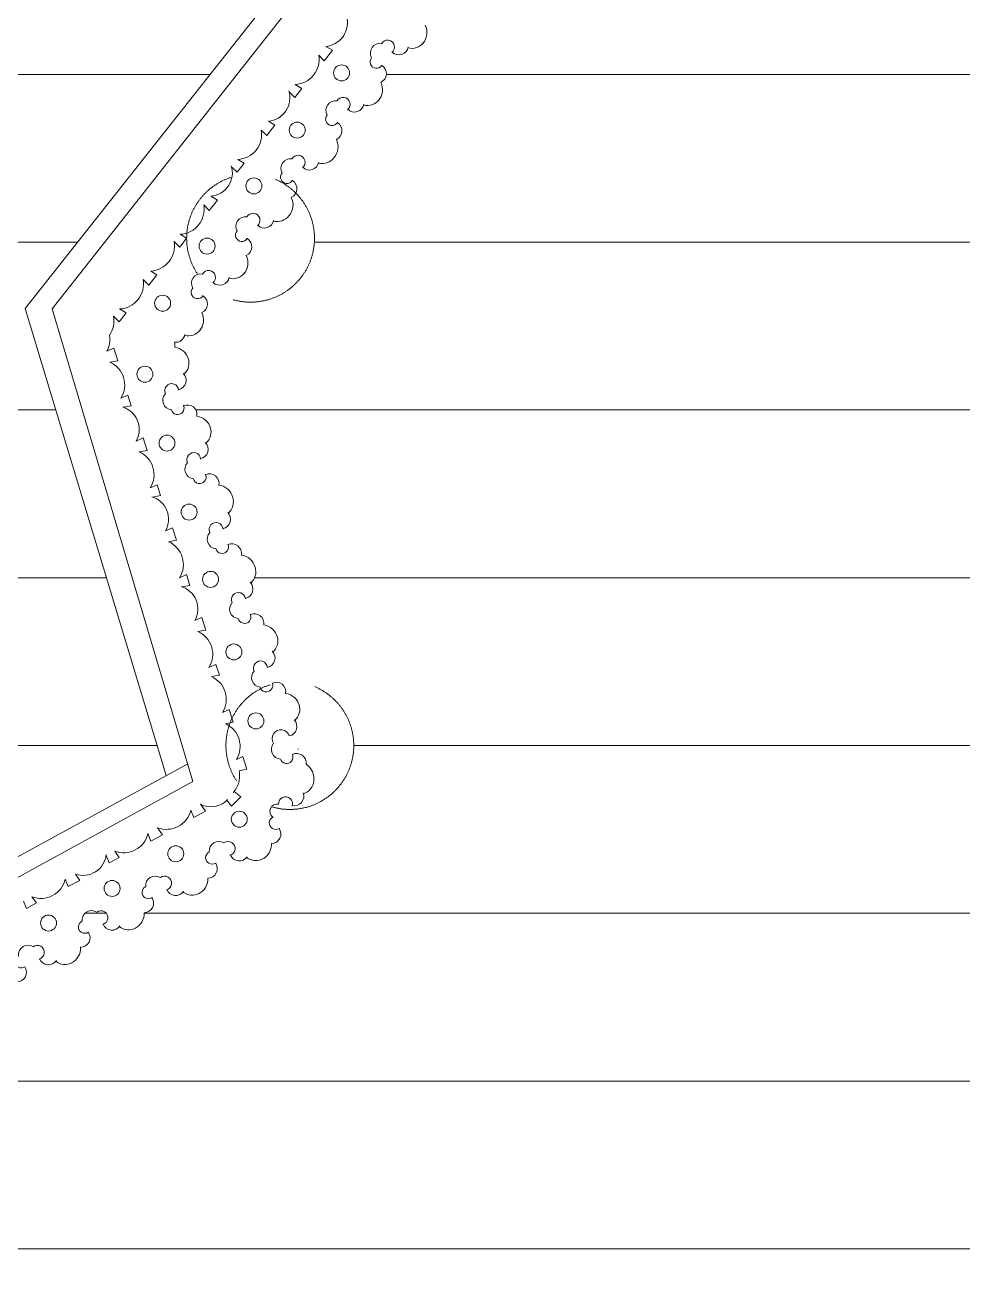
# Model space of a CAD drawing. Header units: millimetres. Extents: x 2399 to 111977, y 1313 to 59551.
# Drawn here: x 94192 to 96438, y 36690 to 39704 of the extents above; entities that cross this region are included whole.
import ezdxf

# ---------------------------------------------------------------- set-up
doc = ezdxf.new("R2010")
doc.units = ezdxf.units.MM
doc.linetypes.add('Невидимая', pattern=[391.222223, 282.222223, -109])
doc.linetypes.add('Штрихпунктирная', pattern=[670.277762, 352.777767, -176.388884, 0, -141.111112])
doc.layers.add('main line', color=7, linetype='Continuous', lineweight=13)

msp = doc.modelspace()

# ---------------------------------------------------------------- linework, layer by layer
at = {"layer": 'main line', "color": 7, "linetype": 'Continuous', "lineweight": 13}
for p, q in [((95939.9716, 41242.0814), (94192.2424, 39025.9471)), ((95939.9716, 41159.3317), (94256.5126, 39024.6926)), ((94908.5162, 39619.3797), (94928.0625, 39644.2087)), ((94928.0625, 39644.2087), (94912.5592, 39653.5896)), ((94895.1734, 39632.7945), (94908.5162, 39619.3797)), ((93664.9716, 39586.5174), (94634.3299, 39586.5174)), ((95057.2172, 39586.5174), (96822.7261, 39586.5174)), ((94837.6785, 39531.484), (94854.4147, 39553.0559)), ((94854.4147, 39553.0559), (94838.9114, 39562.4368)), ((94824.3356, 39544.8987), (94837.6785, 39531.484)), ((94770.7896, 39439.9039), (94790.3359, 39464.7328)), ((94790.3359, 39464.7328), (94774.8326, 39474.1137)), ((94757.4468, 39453.3186), (94770.7896, 39439.9039)), ((94699.9519, 39352.0081), (94716.6881, 39373.58)), ((94716.6881, 39373.58), (94701.1848, 39382.961)), ((94686.609, 39365.4228), (94699.9519, 39352.0081)), ((94633.063, 39260.428), (94652.6093, 39285.257)), ((94652.6093, 39285.257), (94637.106, 39294.6379)), ((94619.7202, 39273.8428), (94633.063, 39260.428)), ((94562.2253, 39172.5322), (94578.9615, 39194.1042)), ((94578.9615, 39194.1042), (94563.4582, 39203.4851)), ((93664.9716, 39184.6619), (94317.411, 39184.6619)), ((94548.8824, 39185.947), (94562.2253, 39172.5322)), ((94884.7614, 39184.6619), (96995.1819, 39184.6619)), ((94487.9957, 39081.6869), (94507.5419, 39106.5158)), ((94507.5419, 39106.5158), (94492.8493, 39115.5993)), ((94474.6528, 39095.1016), (94487.9957, 39081.6869)), ((94192.2424, 39025.9471), (94529.8318, 37906.9973)), ((94256.5126, 39024.6926), (94594.0583, 37892.9727)), ((94417.158, 38993.7911), (94433.8942, 39015.3631)), ((94433.8942, 39015.3631), (94418.3909, 39024.744)), ((94403.8151, 39007.2059), (94417.158, 38993.7911)), ((94404.4836, 38930.8846), (94387.984, 38923.3934)), ((94413.9256, 38900.7287), (94404.4836, 38930.8846)), ((94395.3184, 38897.2992), (94413.9256, 38900.7287)), ((94438.0802, 38818.6166), (94421.5806, 38811.1255)), ((94446.4226, 38792.6195), (94438.0802, 38818.6166)), ((93664.9716, 38782.8063), (94265.5985, 38782.8063)), ((94427.8155, 38789.19), (94446.4226, 38792.6195)), ((94601.1242, 38782.8063), (97278.8191, 38782.8063)), ((94474.7486, 38715.8427), (94458.249, 38708.3515)), ((94484.1907, 38685.6868), (94474.7486, 38715.8427)), ((94465.5835, 38682.2573), (94484.1907, 38685.6868)), ((94508.3452, 38603.5747), (94491.8456, 38596.0836)), ((94516.6877, 38577.5776), (94508.3452, 38603.5747)), ((94498.0805, 38574.1481), (94516.6877, 38577.5776)), ((94545.0137, 38500.8008), (94528.5141, 38493.3096)), ((94554.4558, 38470.6449), (94545.0137, 38500.8008)), ((94535.8486, 38467.2154), (94554.4558, 38470.6449)), ((93664.9716, 38380.9508), (94386.8391, 38380.9508)), ((94578.6103, 38388.5328), (94562.1107, 38381.0417)), ((94586.9528, 38362.5357), (94578.6103, 38388.5328)), ((94741.7263, 38380.9508), (97138.217, 38380.9508)), ((94568.3456, 38359.1062), (94586.9528, 38362.5357)), ((94615.2788, 38285.7589), (94598.7792, 38278.2677)), ((94624.7208, 38255.603), (94615.2788, 38285.7589)), ((94606.1136, 38252.1735), (94624.7208, 38255.603)), ((94648.8754, 38173.4909), (94632.3758, 38165.9998)), ((94657.2178, 38147.4938), (94648.8754, 38173.4909)), ((94638.6107, 38144.0643), (94657.2178, 38147.4938)), ((94680.79, 38065.0754), (94664.9938, 38058.0851)), ((94690.2321, 38034.9195), (94680.79, 38065.0754)), ((94671.6249, 38031.49), (94690.2321, 38034.9195)), ((93664.9716, 37979.0952), (94508.0797, 37979.0952)), ((94979.1528, 37979.0952), (96900.7904, 37979.0952)), ((92304.36, 36689.8919), (94581.4547, 37935.2297)), ((94713.8042, 37952.5011), (94698.0081, 37945.5108)), ((94723.2463, 37922.3452), (94713.8042, 37952.5011)), ((92473.7582, 36733.3854), (94594.0583, 37892.9727)), ((94704.6391, 37918.9158), (94723.2463, 37922.3452)), ((94708.6059, 37856.1543), (94692.5525, 37869.1257)), ((94623.7061, 37821.6233), (94611.9654, 37838.5977)), ((94674.5449, 37848.9554), (94686.0999, 37833.973)), ((94686.0999, 37833.973), (94708.6059, 37856.1543)), ((94588.9979, 37824.3286), (94595.8554, 37806.6945)), ((94595.8554, 37806.6945), (94623.7061, 37821.6233)), ((94521.0173, 37765.4004), (94509.2767, 37782.3747)), ((94486.3092, 37768.1057), (94493.1667, 37750.4716)), ((94493.1667, 37750.4716), (94521.0173, 37765.4004)), ((94386.2105, 37715.9146), (94393.068, 37698.2805)), ((94417.0399, 37711.3494), (94406.5879, 37726.1518)), ((94393.068, 37698.2805), (94417.0399, 37711.3494)), ((94288.2558, 37658.7665), (94295.1133, 37641.1324)), ((94295.1133, 37641.1324), (94322.964, 37656.0612)), ((94322.964, 37656.0612), (94312.512, 37670.8636)), ((94188.1571, 37606.5754), (94195.0146, 37588.9413)), ((94195.0146, 37588.9413), (94218.9865, 37602.0102)), ((94218.9865, 37602.0102), (94208.5345, 37616.8126)), ((94335.3348, 37577.2397), (94386.6948, 37577.2397)), ((94477.3977, 37577.2397), (97424.8314, 37577.2397)), ((93733.6152, 37175.3842), (98168.6138, 37175.3842)), ((93664.9716, 36773.5286), (98214.9716, 36773.5286))]:
    msp.add_line(p, q, dxfattribs=at)
at = {"layer": 'main line', "color": 7, "linetype": 'Continuous', "lineweight": 13, "flags": 128}
for points in [[(95144.5959, 39660.7464, 0.304535594), (95150.2235, 39704.405)], [(95144.5959, 39660.7464, 0.304535594), (95150.2235, 39704.405)], [(95144.5959, 39660.7464, 0.304535594), (95150.2235, 39704.405)], [(95144.5959, 39660.7464, 0.304535594), (95150.2235, 39704.405)], [(95144.5959, 39660.7464, 0.304535594), (95150.2235, 39704.405)], [(95144.5959, 39660.7464, 0.304535594), (95150.2235, 39704.405)], [(95070.4472, 39638.8394, 1.219803903), (95045.5178, 39660.0214, 0.63216014), (95021.9616, 39626.4483, 1.067465283), (95046.3349, 39607.8073, -0.60309642), (95043.8241, 39567.4711)], [(95070.4472, 39638.8394, 1.219803903), (95045.5178, 39660.0214, 0.63216014), (95021.9616, 39626.4483, 1.067465283), (95046.3349, 39607.8073, -0.60309642), (95043.8241, 39567.4711)], [(95070.4472, 39638.8394, 1.219803903), (95045.5178, 39660.0214, 0.63216014), (95021.9616, 39626.4483, 1.067465283), (95046.3349, 39607.8073, -0.60309642), (95043.8241, 39567.4711)], [(95070.4472, 39638.8394, 1.219803903), (95045.5178, 39660.0214, 0.63216014), (95021.9616, 39626.4483, 1.067465283), (95046.3349, 39607.8073, -0.60309642), (95043.8241, 39567.4711)], [(95070.4472, 39638.8394, 1.219803903), (95045.5178, 39660.0214, 0.63216014), (95021.9616, 39626.4483, 1.067465283), (95046.3349, 39607.8073, -0.60309642), (95043.8241, 39567.4711)], [(95070.4472, 39638.8394, 1.219803903), (95045.5178, 39660.0214, 0.63216014), (95021.9616, 39626.4483, 1.067465283), (95046.3349, 39607.8073, -0.60309642), (95043.8241, 39567.4711)], [(95071.1821, 39639.7852, 0.60309642), (95109.6473, 39652.1842)], [(95071.1821, 39639.7852, 0.60309642), (95109.6473, 39652.1842)], [(95071.1821, 39639.7852, 0.60309642), (95109.6473, 39652.1842)], [(95071.1821, 39639.7852, 0.60309642), (95109.6473, 39652.1842)], [(95071.1821, 39639.7852, 0.60309642), (95109.6473, 39652.1842)], [(95071.1821, 39639.7852, 0.60309642), (95109.6473, 39652.1842)], [(95109.1277, 39649.9103, 0.304535594), (95146.102, 39662.6847)], [(95109.1277, 39649.9103, 0.304535594), (95146.102, 39662.6847)], [(95109.1277, 39649.9103, 0.304535594), (95146.102, 39662.6847)], [(95109.1277, 39649.9103, 0.304535594), (95146.102, 39662.6847)], [(95109.1277, 39649.9103, 0.304535594), (95146.102, 39662.6847)], [(95109.1277, 39649.9103, 0.304535594), (95146.102, 39662.6847)], [(95047.0697, 39608.7531, -0.017938026), (95046.5436, 39607.6785)], [(95047.0697, 39608.7531, -0.017938026), (95046.5436, 39607.6785)], [(95047.0697, 39608.7531, -0.017938026), (95046.5436, 39607.6785)], [(95047.0697, 39608.7531, -0.017938026), (95046.5436, 39607.6785)], [(95047.0697, 39608.7531, -0.017938026), (95046.5436, 39607.6785)], [(95047.0697, 39608.7531, -0.017938026), (95046.5436, 39607.6785)], [(95038.1965, 39523.8125, 0.304535594), (95043.8241, 39567.4711)], [(95038.1965, 39523.8125, 0.304535594), (95043.8241, 39567.4711)], [(95038.1965, 39523.8125, 0.304535594), (95043.8241, 39567.4711)], [(95038.1965, 39523.8125, 0.304535594), (95043.8241, 39567.4711)], [(95038.1965, 39523.8125, 0.304535594), (95043.8241, 39567.4711)], [(95038.1965, 39523.8125, 0.304535594), (95043.8241, 39567.4711)], [(94964.0478, 39501.9056, 1.219803903), (94939.1184, 39523.0876, 0.63216014), (94915.5622, 39489.5145, 1.067465283), (94939.9354, 39470.8735, -0.60309642), (94937.4247, 39430.5373)], [(94964.0478, 39501.9056, 1.219803903), (94939.1184, 39523.0876, 0.63216014), (94915.5622, 39489.5145, 1.067465283), (94939.9354, 39470.8735, -0.60309642), (94937.4247, 39430.5373)], [(94964.0478, 39501.9056, 1.219803903), (94939.1184, 39523.0876, 0.63216014), (94915.5622, 39489.5145, 1.067465283), (94939.9354, 39470.8735, -0.60309642), (94937.4247, 39430.5373)], [(94964.0478, 39501.9056, 1.219803903), (94939.1184, 39523.0876, 0.63216014), (94915.5622, 39489.5145, 1.067465283), (94939.9354, 39470.8735, -0.60309642), (94937.4247, 39430.5373)], [(94964.0478, 39501.9056, 1.219803903), (94939.1184, 39523.0876, 0.63216014), (94915.5622, 39489.5145, 1.067465283), (94939.9354, 39470.8735, -0.60309642), (94937.4247, 39430.5373)], [(94964.0478, 39501.9056, 1.219803903), (94939.1184, 39523.0876, 0.63216014), (94915.5622, 39489.5145, 1.067465283), (94939.9354, 39470.8735, -0.60309642), (94937.4247, 39430.5373)], [(95002.7283, 39512.9765, 0.304535594), (95039.7026, 39525.7509)], [(95002.7283, 39512.9765, 0.304535594), (95039.7026, 39525.7509)], [(95002.7283, 39512.9765, 0.304535594), (95039.7026, 39525.7509)], [(95002.7283, 39512.9765, 0.304535594), (95039.7026, 39525.7509)], [(95002.7283, 39512.9765, 0.304535594), (95039.7026, 39525.7509)], [(95002.7283, 39512.9765, 0.304535594), (95039.7026, 39525.7509)], [(94964.7827, 39502.8514, 0.60309642), (95003.2479, 39515.2504)], [(94964.7827, 39502.8514, 0.60309642), (95003.2479, 39515.2504)], [(94964.7827, 39502.8514, 0.60309642), (95003.2479, 39515.2504)], [(94964.7827, 39502.8514, 0.60309642), (95003.2479, 39515.2504)], [(94964.7827, 39502.8514, 0.60309642), (95003.2479, 39515.2504)], [(94964.7827, 39502.8514, 0.60309642), (95003.2479, 39515.2504)], [(94940.6703, 39471.8193, -0.017938026), (94940.1442, 39470.7447)], [(94940.6703, 39471.8193, -0.017938026), (94940.1442, 39470.7447)], [(94940.6703, 39471.8193, -0.017938026), (94940.1442, 39470.7447)], [(94940.6703, 39471.8193, -0.017938026), (94940.1442, 39470.7447)], [(94940.6703, 39471.8193, -0.017938026), (94940.1442, 39470.7447)], [(94940.6703, 39471.8193, -0.017938026), (94940.1442, 39470.7447)], [(94931.7971, 39386.8787, 0.304535594), (94937.4247, 39430.5373)], [(94931.7971, 39386.8787, 0.304535594), (94937.4247, 39430.5373)], [(94931.7971, 39386.8787, 0.304535594), (94937.4247, 39430.5373)], [(94931.7971, 39386.8787, 0.304535594), (94937.4247, 39430.5373)], [(94931.7971, 39386.8787, 0.304535594), (94937.4247, 39430.5373)], [(94931.7971, 39386.8787, 0.304535594), (94937.4247, 39430.5373)], [(94856.1422, 39363.0334, 1.219803903), (94831.2128, 39384.2154, 0.63216014), (94807.6567, 39350.6423, 1.067465283), (94832.0299, 39332.0013, -0.60309642), (94829.5191, 39291.6651)], [(94856.1422, 39363.0334, 1.219803903), (94831.2128, 39384.2154, 0.63216014), (94807.6567, 39350.6423, 1.067465283), (94832.0299, 39332.0013, -0.60309642), (94829.5191, 39291.6651)], [(94856.1422, 39363.0334, 1.219803903), (94831.2128, 39384.2154, 0.63216014), (94807.6567, 39350.6423, 1.067465283), (94832.0299, 39332.0013, -0.60309642), (94829.5191, 39291.6651)], [(94856.1422, 39363.0334, 1.219803903), (94831.2128, 39384.2154, 0.63216014), (94807.6567, 39350.6423, 1.067465283), (94832.0299, 39332.0013, -0.60309642), (94829.5191, 39291.6651)], [(94856.1422, 39363.0334, 1.219803903), (94831.2128, 39384.2154, 0.63216014), (94807.6567, 39350.6423, 1.067465283), (94832.0299, 39332.0013, -0.60309642), (94829.5191, 39291.6651)], [(94856.1422, 39363.0334, 1.219803903), (94831.2128, 39384.2154, 0.63216014), (94807.6567, 39350.6423, 1.067465283), (94832.0299, 39332.0013, -0.60309642), (94829.5191, 39291.6651)], [(94856.8771, 39363.9792, 0.60309642), (94895.3424, 39376.3782)], [(94856.8771, 39363.9792, 0.60309642), (94895.3424, 39376.3782)], [(94856.8771, 39363.9792, 0.60309642), (94895.3424, 39376.3782)], [(94856.8771, 39363.9792, 0.60309642), (94895.3424, 39376.3782)], [(94856.8771, 39363.9792, 0.60309642), (94895.3424, 39376.3782)], [(94856.8771, 39363.9792, 0.60309642), (94895.3424, 39376.3782)], [(94894.8228, 39374.1043, 0.304535594), (94931.7971, 39386.8787)], [(94894.8228, 39374.1043, 0.304535594), (94931.7971, 39386.8787)], [(94894.8228, 39374.1043, 0.304535594), (94931.7971, 39386.8787)], [(94894.8228, 39374.1043, 0.304535594), (94931.7971, 39386.8787)], [(94894.8228, 39374.1043, 0.304535594), (94931.7971, 39386.8787)], [(94894.8228, 39374.1043, 0.304535594), (94931.7971, 39386.8787)], [(94832.7647, 39332.9471, -0.017938026), (94832.2386, 39331.8725)], [(94832.7647, 39332.9471, -0.017938026), (94832.2386, 39331.8725)], [(94832.7647, 39332.9471, -0.017938026), (94832.2386, 39331.8725)], [(94832.7647, 39332.9471, -0.017938026), (94832.2386, 39331.8725)], [(94832.7647, 39332.9471, -0.017938026), (94832.2386, 39331.8725)], [(94832.7647, 39332.9471, -0.017938026), (94832.2386, 39331.8725)], [(94823.8915, 39248.0065, 0.304535594), (94829.5191, 39291.6651)], [(94823.8915, 39248.0065, 0.304535594), (94829.5191, 39291.6651)], [(94823.8915, 39248.0065, 0.304535594), (94829.5191, 39291.6651)], [(94823.8915, 39248.0065, 0.304535594), (94829.5191, 39291.6651)], [(94823.8915, 39248.0065, 0.304535594), (94829.5191, 39291.6651)], [(94823.8915, 39248.0065, 0.304535594), (94829.5191, 39291.6651)], [(94748.2367, 39224.1612, 1.219803903), (94723.3073, 39245.3432, 0.63216014), (94699.7511, 39211.7701, 1.067465283), (94724.1243, 39193.1291, -0.60309642), (94721.6136, 39152.7929)], [(94748.2367, 39224.1612, 1.219803903), (94723.3073, 39245.3432, 0.63216014), (94699.7511, 39211.7701, 1.067465283), (94724.1243, 39193.1291, -0.60309642), (94721.6136, 39152.7929)], [(94748.2367, 39224.1612, 1.219803903), (94723.3073, 39245.3432, 0.63216014), (94699.7511, 39211.7701, 1.067465283), (94724.1243, 39193.1291, -0.60309642), (94721.6136, 39152.7929)], [(94748.2367, 39224.1612, 1.219803903), (94723.3073, 39245.3432, 0.63216014), (94699.7511, 39211.7701, 1.067465283), (94724.1243, 39193.1291, -0.60309642), (94721.6136, 39152.7929)], [(94748.2367, 39224.1612, 1.219803903), (94723.3073, 39245.3432, 0.63216014), (94699.7511, 39211.7701, 1.067465283), (94724.1243, 39193.1291, -0.60309642), (94721.6136, 39152.7929)], [(94748.2367, 39224.1612, 1.219803903), (94723.3073, 39245.3432, 0.63216014), (94699.7511, 39211.7701, 1.067465283), (94724.1243, 39193.1291, -0.60309642), (94721.6136, 39152.7929)], [(94748.9716, 39225.107, 0.60309642), (94787.4368, 39237.506)], [(94748.9716, 39225.107, 0.60309642), (94787.4368, 39237.506)], [(94748.9716, 39225.107, 0.60309642), (94787.4368, 39237.506)], [(94748.9716, 39225.107, 0.60309642), (94787.4368, 39237.506)], [(94748.9716, 39225.107, 0.60309642), (94787.4368, 39237.506)], [(94748.9716, 39225.107, 0.60309642), (94787.4368, 39237.506)], [(94786.9172, 39235.2321, 0.304535594), (94823.8915, 39248.0065)], [(94786.9172, 39235.2321, 0.304535594), (94823.8915, 39248.0065)], [(94786.9172, 39235.2321, 0.304535594), (94823.8915, 39248.0065)], [(94786.9172, 39235.2321, 0.304535594), (94823.8915, 39248.0065)], [(94786.9172, 39235.2321, 0.304535594), (94823.8915, 39248.0065)], [(94786.9172, 39235.2321, 0.304535594), (94823.8915, 39248.0065)], [(94724.8592, 39194.0749, -0.017938026), (94724.3331, 39193.0003)], [(94724.8592, 39194.0749, -0.017938026), (94724.3331, 39193.0003)], [(94724.8592, 39194.0749, -0.017938026), (94724.3331, 39193.0003)], [(94724.8592, 39194.0749, -0.017938026), (94724.3331, 39193.0003)], [(94724.8592, 39194.0749, -0.017938026), (94724.3331, 39193.0003)], [(94724.8592, 39194.0749, -0.017938026), (94724.3331, 39193.0003)], [(94715.9859, 39109.1343, 0.304535594), (94721.6136, 39152.7929)], [(94715.9859, 39109.1343, 0.304535594), (94721.6136, 39152.7929)], [(94715.9859, 39109.1343, 0.304535594), (94721.6136, 39152.7929)], [(94715.9859, 39109.1343, 0.304535594), (94721.6136, 39152.7929)], [(94715.9859, 39109.1343, 0.304535594), (94721.6136, 39152.7929)], [(94715.9859, 39109.1343, 0.304535594), (94721.6136, 39152.7929)], [(94641.8373, 39087.2274, 1.219803903), (94616.9078, 39108.4094, 0.63216014), (94593.3517, 39074.8363, 1.067465283), (94617.7249, 39056.1953, -0.60309642), (94615.2142, 39015.8591)], [(94641.8373, 39087.2274, 1.219803903), (94616.9078, 39108.4094, 0.63216014), (94593.3517, 39074.8363, 1.067465283), (94617.7249, 39056.1953, -0.60309642), (94615.2142, 39015.8591)], [(94641.8373, 39087.2274, 1.219803903), (94616.9078, 39108.4094, 0.63216014), (94593.3517, 39074.8363, 1.067465283), (94617.7249, 39056.1953, -0.60309642), (94615.2142, 39015.8591)], [(94641.8373, 39087.2274, 1.219803903), (94616.9078, 39108.4094, 0.63216014), (94593.3517, 39074.8363, 1.067465283), (94617.7249, 39056.1953, -0.60309642), (94615.2142, 39015.8591)], [(94641.8373, 39087.2274, 1.219803903), (94616.9078, 39108.4094, 0.63216014), (94593.3517, 39074.8363, 1.067465283), (94617.7249, 39056.1953, -0.60309642), (94615.2142, 39015.8591)], [(94641.8373, 39087.2274, 1.219803903), (94616.9078, 39108.4094, 0.63216014), (94593.3517, 39074.8363, 1.067465283), (94617.7249, 39056.1953, -0.60309642), (94615.2142, 39015.8591)], [(94642.5721, 39088.1732, 0.60309642), (94681.0374, 39100.5722)], [(94642.5721, 39088.1732, 0.60309642), (94681.0374, 39100.5722)], [(94642.5721, 39088.1732, 0.60309642), (94681.0374, 39100.5722)], [(94642.5721, 39088.1732, 0.60309642), (94681.0374, 39100.5722)], [(94642.5721, 39088.1732, 0.60309642), (94681.0374, 39100.5722)], [(94642.5721, 39088.1732, 0.60309642), (94681.0374, 39100.5722)], [(94680.5178, 39098.2983, 0.304535594), (94717.4921, 39111.0727)], [(94680.5178, 39098.2983, 0.304535594), (94717.4921, 39111.0727)], [(94680.5178, 39098.2983, 0.304535594), (94717.4921, 39111.0727)], [(94680.5178, 39098.2983, 0.304535594), (94717.4921, 39111.0727)], [(94680.5178, 39098.2983, 0.304535594), (94717.4921, 39111.0727)], [(94680.5178, 39098.2983, 0.304535594), (94717.4921, 39111.0727)], [(94618.4598, 39057.141, -0.017938026), (94617.9336, 39056.0665)], [(94618.4598, 39057.141, -0.017938026), (94617.9336, 39056.0665)], [(94618.4598, 39057.141, -0.017938026), (94617.9336, 39056.0665)], [(94618.4598, 39057.141, -0.017938026), (94617.9336, 39056.0665)], [(94618.4598, 39057.141, -0.017938026), (94617.9336, 39056.0665)], [(94618.4598, 39057.141, -0.017938026), (94617.9336, 39056.0665)], [(94609.5865, 38972.2005, 0.304535594), (94615.2142, 39015.8591)], [(94609.5865, 38972.2005, 0.304535594), (94615.2142, 39015.8591)], [(94609.5865, 38972.2005, 0.304535594), (94615.2142, 39015.8591)], [(94609.5865, 38972.2005, 0.304535594), (94615.2142, 39015.8591)], [(94609.5865, 38972.2005, 0.304535594), (94615.2142, 39015.8591)], [(94609.5865, 38972.2005, 0.304535594), (94615.2142, 39015.8591)], [(94549.6291, 38944.8758, 0.395684048), (94574.638, 38963.6384)], [(94549.6291, 38944.8758, 0.395684048), (94574.638, 38963.6384)], [(94549.6291, 38944.8758, 0.395684048), (94574.638, 38963.6384)], [(94549.6291, 38944.8758, 0.395684048), (94574.638, 38963.6384)], [(94549.6291, 38944.8758, 0.395684048), (94574.638, 38963.6384)], [(94549.6291, 38944.8758, 0.395684048), (94574.638, 38963.6384)], [(94574.1184, 38961.3645, 0.304535594), (94611.0927, 38974.1389)], [(94574.1184, 38961.3645, 0.304535594), (94611.0927, 38974.1389)], [(94574.1184, 38961.3645, 0.304535594), (94611.0927, 38974.1389)], [(94574.1184, 38961.3645, 0.304535594), (94611.0927, 38974.1389)], [(94574.1184, 38961.3645, 0.304535594), (94611.0927, 38974.1389)], [(94574.1184, 38961.3645, 0.304535594), (94611.0927, 38974.1389)], [(94549.6291, 38944.8758, -0.130901588), (94550.6056, 38933.1555)], [(94549.6291, 38944.8758, -0.130901588), (94550.6056, 38933.1555)], [(94549.6291, 38944.8758, -0.130901588), (94550.6056, 38933.1555)], [(94549.6291, 38944.8758, -0.130901588), (94550.6056, 38933.1555)], [(94549.6291, 38944.8758, -0.130901588), (94550.6056, 38933.1555)], [(94549.6291, 38944.8758, -0.130901588), (94550.6056, 38933.1555)], [(94583.4478, 38903.8446, 0.304535594), (94550.6056, 38933.1555)], [(94583.4478, 38903.8446, 0.304535594), (94550.6056, 38933.1555)], [(94583.4478, 38903.8446, 0.304535594), (94550.6056, 38933.1555)], [(94583.4478, 38903.8446, 0.304535594), (94550.6056, 38933.1555)], [(94583.4478, 38903.8446, 0.304535594), (94550.6056, 38933.1555)], [(94583.4478, 38903.8446, 0.304535594), (94550.6056, 38933.1555)], [(94572.3485, 38868.4579, 0.304535594), (94582.6995, 38906.1824)], [(94572.3485, 38868.4579, 0.304535594), (94582.6995, 38906.1824)], [(94572.3485, 38868.4579, 0.304535594), (94582.6995, 38906.1824)], [(94572.3485, 38868.4579, 0.304535594), (94582.6995, 38906.1824)], [(94572.3485, 38868.4579, 0.304535594), (94582.6995, 38906.1824)], [(94572.3485, 38868.4579, 0.304535594), (94582.6995, 38906.1824)], [(94559.2628, 38831.4288, 0.60309642), (94570.7659, 38870.1714)], [(94559.2628, 38831.4288, 0.60309642), (94570.7659, 38870.1714)], [(94559.2628, 38831.4288, 0.60309642), (94570.7659, 38870.1714)], [(94559.2628, 38831.4288, 0.60309642), (94570.7659, 38870.1714)], [(94559.2628, 38831.4288, 0.60309642), (94570.7659, 38870.1714)], [(94559.2628, 38831.4288, 0.60309642), (94570.7659, 38870.1714)], [(94559.6279, 38830.2881, 1.219803903), (94528.0656, 38821.6874, 0.63216014), (94542.4566, 38783.2824, 1.067465283), (94571.6081, 38792.8599, -0.60309642), (94603.4702, 38767.9979)], [(94559.6279, 38830.2881, 1.219803903), (94528.0656, 38821.6874, 0.63216014), (94542.4566, 38783.2824, 1.067465283), (94571.6081, 38792.8599, -0.60309642), (94603.4702, 38767.9979)], [(94559.6279, 38830.2881, 1.219803903), (94528.0656, 38821.6874, 0.63216014), (94542.4566, 38783.2824, 1.067465283), (94571.6081, 38792.8599, -0.60309642), (94603.4702, 38767.9979)], [(94559.6279, 38830.2881, 1.219803903), (94528.0656, 38821.6874, 0.63216014), (94542.4566, 38783.2824, 1.067465283), (94571.6081, 38792.8599, -0.60309642), (94603.4702, 38767.9979)], [(94559.6279, 38830.2881, 1.219803903), (94528.0656, 38821.6874, 0.63216014), (94542.4566, 38783.2824, 1.067465283), (94571.6081, 38792.8599, -0.60309642), (94603.4702, 38767.9979)], [(94559.6279, 38830.2881, 1.219803903), (94528.0656, 38821.6874, 0.63216014), (94542.4566, 38783.2824, 1.067465283), (94571.6081, 38792.8599, -0.60309642), (94603.4702, 38767.9979)], [(94571.243, 38794.0006, -0.017938026), (94571.8324, 38792.9593)], [(94571.243, 38794.0006, -0.017938026), (94571.8324, 38792.9593)], [(94571.243, 38794.0006, -0.017938026), (94571.8324, 38792.9593)], [(94571.243, 38794.0006, -0.017938026), (94571.8324, 38792.9593)], [(94571.243, 38794.0006, -0.017938026), (94571.8324, 38792.9593)], [(94571.243, 38794.0006, -0.017938026), (94571.8324, 38792.9593)], [(94636.3125, 38738.6869, 0.304535594), (94603.4702, 38767.9979)], [(94636.3125, 38738.6869, 0.304535594), (94603.4702, 38767.9979)], [(94636.3125, 38738.6869, 0.304535594), (94603.4702, 38767.9979)], [(94636.3125, 38738.6869, 0.304535594), (94603.4702, 38767.9979)], [(94636.3125, 38738.6869, 0.304535594), (94603.4702, 38767.9979)], [(94636.3125, 38738.6869, 0.304535594), (94603.4702, 38767.9979)], [(94625.2131, 38703.3003, 0.304535594), (94635.5641, 38741.0248)], [(94625.2131, 38703.3003, 0.304535594), (94635.5641, 38741.0248)], [(94625.2131, 38703.3003, 0.304535594), (94635.5641, 38741.0248)], [(94625.2131, 38703.3003, 0.304535594), (94635.5641, 38741.0248)], [(94625.2131, 38703.3003, 0.304535594), (94635.5641, 38741.0248)], [(94625.2131, 38703.3003, 0.304535594), (94635.5641, 38741.0248)], [(94612.4925, 38665.1305, 1.219803903), (94580.9302, 38656.5298, 0.63216014), (94595.3212, 38618.1248, 1.067465283), (94624.4728, 38627.7023, -0.60309642), (94656.3349, 38602.8402)], [(94612.4925, 38665.1305, 1.219803903), (94580.9302, 38656.5298, 0.63216014), (94595.3212, 38618.1248, 1.067465283), (94624.4728, 38627.7023, -0.60309642), (94656.3349, 38602.8402)], [(94612.4925, 38665.1305, 1.219803903), (94580.9302, 38656.5298, 0.63216014), (94595.3212, 38618.1248, 1.067465283), (94624.4728, 38627.7023, -0.60309642), (94656.3349, 38602.8402)], [(94612.4925, 38665.1305, 1.219803903), (94580.9302, 38656.5298, 0.63216014), (94595.3212, 38618.1248, 1.067465283), (94624.4728, 38627.7023, -0.60309642), (94656.3349, 38602.8402)], [(94612.4925, 38665.1305, 1.219803903), (94580.9302, 38656.5298, 0.63216014), (94595.3212, 38618.1248, 1.067465283), (94624.4728, 38627.7023, -0.60309642), (94656.3349, 38602.8402)], [(94612.4925, 38665.1305, 1.219803903), (94580.9302, 38656.5298, 0.63216014), (94595.3212, 38618.1248, 1.067465283), (94624.4728, 38627.7023, -0.60309642), (94656.3349, 38602.8402)], [(94612.1274, 38666.2712, 0.60309642), (94623.6305, 38705.0138)], [(94612.1274, 38666.2712, 0.60309642), (94623.6305, 38705.0138)], [(94612.1274, 38666.2712, 0.60309642), (94623.6305, 38705.0138)], [(94612.1274, 38666.2712, 0.60309642), (94623.6305, 38705.0138)], [(94612.1274, 38666.2712, 0.60309642), (94623.6305, 38705.0138)], [(94612.1274, 38666.2712, 0.60309642), (94623.6305, 38705.0138)], [(94624.1077, 38628.843, -0.017938026), (94624.697, 38627.8017)], [(94624.1077, 38628.843, -0.017938026), (94624.697, 38627.8017)], [(94624.1077, 38628.843, -0.017938026), (94624.697, 38627.8017)], [(94624.1077, 38628.843, -0.017938026), (94624.697, 38627.8017)], [(94624.1077, 38628.843, -0.017938026), (94624.697, 38627.8017)], [(94624.1077, 38628.843, -0.017938026), (94624.697, 38627.8017)], [(94689.1771, 38573.5293, 0.304535594), (94656.3349, 38602.8402)], [(94689.1771, 38573.5293, 0.304535594), (94656.3349, 38602.8402)], [(94689.1771, 38573.5293, 0.304535594), (94656.3349, 38602.8402)], [(94689.1771, 38573.5293, 0.304535594), (94656.3349, 38602.8402)], [(94689.1771, 38573.5293, 0.304535594), (94656.3349, 38602.8402)], [(94689.1771, 38573.5293, 0.304535594), (94656.3349, 38602.8402)], [(94678.8261, 38535.8048, 0.304535594), (94689.1771, 38573.5293)], [(94678.8261, 38535.8048, 0.304535594), (94689.1771, 38573.5293)], [(94678.8261, 38535.8048, 0.304535594), (94689.1771, 38573.5293)], [(94678.8261, 38535.8048, 0.304535594), (94689.1771, 38573.5293)], [(94678.8261, 38535.8048, 0.304535594), (94689.1771, 38573.5293)], [(94678.8261, 38535.8048, 0.304535594), (94689.1771, 38573.5293)], [(94665.7404, 38498.7757, 0.60309642), (94677.2435, 38537.5183)], [(94665.7404, 38498.7757, 0.60309642), (94677.2435, 38537.5183)], [(94665.7404, 38498.7757, 0.60309642), (94677.2435, 38537.5183)], [(94665.7404, 38498.7757, 0.60309642), (94677.2435, 38537.5183)], [(94665.7404, 38498.7757, 0.60309642), (94677.2435, 38537.5183)], [(94665.7404, 38498.7757, 0.60309642), (94677.2435, 38537.5183)], [(94666.1055, 38497.635, 1.219803903), (94634.5432, 38489.0343, 0.63216014), (94648.9342, 38450.6293, 1.067465283), (94678.0857, 38460.2068, -0.60309642), (94709.9478, 38435.3447)], [(94666.1055, 38497.635, 1.219803903), (94634.5432, 38489.0343, 0.63216014), (94648.9342, 38450.6293, 1.067465283), (94678.0857, 38460.2068, -0.60309642), (94709.9478, 38435.3447)], [(94666.1055, 38497.635, 1.219803903), (94634.5432, 38489.0343, 0.63216014), (94648.9342, 38450.6293, 1.067465283), (94678.0857, 38460.2068, -0.60309642), (94709.9478, 38435.3447)], [(94666.1055, 38497.635, 1.219803903), (94634.5432, 38489.0343, 0.63216014), (94648.9342, 38450.6293, 1.067465283), (94678.0857, 38460.2068, -0.60309642), (94709.9478, 38435.3447)], [(94666.1055, 38497.635, 1.219803903), (94634.5432, 38489.0343, 0.63216014), (94648.9342, 38450.6293, 1.067465283), (94678.0857, 38460.2068, -0.60309642), (94709.9478, 38435.3447)], [(94666.1055, 38497.635, 1.219803903), (94634.5432, 38489.0343, 0.63216014), (94648.9342, 38450.6293, 1.067465283), (94678.0857, 38460.2068, -0.60309642), (94709.9478, 38435.3447)], [(94677.7206, 38461.3475, -0.017938026), (94678.31, 38460.3062)], [(94677.7206, 38461.3475, -0.017938026), (94678.31, 38460.3062)], [(94677.7206, 38461.3475, -0.017938026), (94678.31, 38460.3062)], [(94677.7206, 38461.3475, -0.017938026), (94678.31, 38460.3062)], [(94677.7206, 38461.3475, -0.017938026), (94678.31, 38460.3062)], [(94677.7206, 38461.3475, -0.017938026), (94678.31, 38460.3062)], [(94742.7901, 38406.0338, 0.304535594), (94709.9478, 38435.3447)], [(94742.7901, 38406.0338, 0.304535594), (94709.9478, 38435.3447)], [(94742.7901, 38406.0338, 0.304535594), (94709.9478, 38435.3447)], [(94742.7901, 38406.0338, 0.304535594), (94709.9478, 38435.3447)], [(94742.7901, 38406.0338, 0.304535594), (94709.9478, 38435.3447)], [(94742.7901, 38406.0338, 0.304535594), (94709.9478, 38435.3447)], [(94732.4391, 38368.3093, 0.304535594), (94742.7901, 38406.0338)], [(94732.4391, 38368.3093, 0.304535594), (94742.7901, 38406.0338)], [(94732.4391, 38368.3093, 0.304535594), (94742.7901, 38406.0338)], [(94732.4391, 38368.3093, 0.304535594), (94742.7901, 38406.0338)], [(94732.4391, 38368.3093, 0.304535594), (94742.7901, 38406.0338)], [(94732.4391, 38368.3093, 0.304535594), (94742.7901, 38406.0338)], [(94719.7185, 38330.1395, 1.219803903), (94688.1561, 38321.5388, 0.63216014), (94702.5472, 38283.1338, 1.067465283), (94731.6987, 38292.7113, -0.60309642), (94763.5608, 38267.8492)], [(94719.7185, 38330.1395, 1.219803903), (94688.1561, 38321.5388, 0.63216014), (94702.5472, 38283.1338, 1.067465283), (94731.6987, 38292.7113, -0.60309642), (94763.5608, 38267.8492)], [(94719.7185, 38330.1395, 1.219803903), (94688.1561, 38321.5388, 0.63216014), (94702.5472, 38283.1338, 1.067465283), (94731.6987, 38292.7113, -0.60309642), (94763.5608, 38267.8492)], [(94719.7185, 38330.1395, 1.219803903), (94688.1561, 38321.5388, 0.63216014), (94702.5472, 38283.1338, 1.067465283), (94731.6987, 38292.7113, -0.60309642), (94763.5608, 38267.8492)], [(94719.7185, 38330.1395, 1.219803903), (94688.1561, 38321.5388, 0.63216014), (94702.5472, 38283.1338, 1.067465283), (94731.6987, 38292.7113, -0.60309642), (94763.5608, 38267.8492)], [(94719.7185, 38330.1395, 1.219803903), (94688.1561, 38321.5388, 0.63216014), (94702.5472, 38283.1338, 1.067465283), (94731.6987, 38292.7113, -0.60309642), (94763.5608, 38267.8492)], [(94719.3533, 38331.2802, 0.60309642), (94730.8565, 38370.0228)], [(94719.3533, 38331.2802, 0.60309642), (94730.8565, 38370.0228)], [(94719.3533, 38331.2802, 0.60309642), (94730.8565, 38370.0228)], [(94719.3533, 38331.2802, 0.60309642), (94730.8565, 38370.0228)], [(94719.3533, 38331.2802, 0.60309642), (94730.8565, 38370.0228)], [(94719.3533, 38331.2802, 0.60309642), (94730.8565, 38370.0228)], [(94731.3336, 38293.852, -0.017938026), (94731.9229, 38292.8107)], [(94731.3336, 38293.852, -0.017938026), (94731.9229, 38292.8107)], [(94731.3336, 38293.852, -0.017938026), (94731.9229, 38292.8107)], [(94731.3336, 38293.852, -0.017938026), (94731.9229, 38292.8107)], [(94731.3336, 38293.852, -0.017938026), (94731.9229, 38292.8107)], [(94731.3336, 38293.852, -0.017938026), (94731.9229, 38292.8107)], [(94796.403, 38238.5383, 0.304535594), (94763.5608, 38267.8492)], [(94796.403, 38238.5383, 0.304535594), (94763.5608, 38267.8492)], [(94796.403, 38238.5383, 0.304535594), (94763.5608, 38267.8492)], [(94796.403, 38238.5383, 0.304535594), (94763.5608, 38267.8492)], [(94796.403, 38238.5383, 0.304535594), (94763.5608, 38267.8492)], [(94796.403, 38238.5383, 0.304535594), (94763.5608, 38267.8492)], [(94785.3037, 38203.1517, 0.304535594), (94795.6547, 38240.8762)], [(94785.3037, 38203.1517, 0.304535594), (94795.6547, 38240.8762)], [(94785.3037, 38203.1517, 0.304535594), (94795.6547, 38240.8762)], [(94785.3037, 38203.1517, 0.304535594), (94795.6547, 38240.8762)], [(94785.3037, 38203.1517, 0.304535594), (94795.6547, 38240.8762)], [(94785.3037, 38203.1517, 0.304535594), (94795.6547, 38240.8762)], [(94772.218, 38166.1226, 0.60309642), (94783.7211, 38204.8652)], [(94772.218, 38166.1226, 0.60309642), (94783.7211, 38204.8652)], [(94772.218, 38166.1226, 0.60309642), (94783.7211, 38204.8652)], [(94772.218, 38166.1226, 0.60309642), (94783.7211, 38204.8652)], [(94772.218, 38166.1226, 0.60309642), (94783.7211, 38204.8652)], [(94772.218, 38166.1226, 0.60309642), (94783.7211, 38204.8652)], [(94772.218, 38166.1226, 1.219803903), (94740.6557, 38157.5218, 0.63216014), (94755.0467, 38119.1168, 1.067465283), (94784.1982, 38128.6943, -0.60309642), (94816.0603, 38103.8323)], [(94848.9026, 38074.5214, 0.304535594), (94816.0603, 38103.8323)], [(94837.8032, 38039.1347, 0.304535594), (94848.1542, 38076.8593)], [(94824.7175, 38002.1056, 1.166140406), (94787.3026, 37984.4464, 0.63216014), (94803.4226, 37946.7345, 1.067465283), (94832.1092, 37957.6257, -0.60309642), (94865.0673, 37934.2361)], [(94824.7175, 38002.1056, 0.60309642), (94836.2206, 38040.8483)], [(94846.0567, 37971.0238, -0.017938026), (94846.1763, 37969.8333)], [(94846.0567, 37971.0238, -0.017938026), (94846.1763, 37969.8333)], [(94846.0567, 37971.0238, -0.017938026), (94846.1763, 37969.8333)], [(94846.0567, 37971.0238, -0.017938026), (94846.1763, 37969.8333)], [(94846.0567, 37971.0238, -0.017938026), (94846.1763, 37969.8333)], [(94846.0567, 37971.0238, -0.017938026), (94846.1763, 37969.8333)], [(94883.3072, 37894.173, 0.304535594), (94865.0673, 37934.2361)], [(94883.3072, 37894.173, 0.304535594), (94865.0673, 37934.2361)], [(94883.3072, 37894.173, 0.304535594), (94865.0673, 37934.2361)], [(94883.3072, 37894.173, 0.304535594), (94865.0673, 37934.2361)], [(94883.3072, 37894.173, 0.304535594), (94865.0673, 37934.2361)], [(94883.3072, 37894.173, 0.304535594), (94865.0673, 37934.2361)], [(94858.6271, 37863.8221, 0.304535594), (94883.3072, 37894.173)], [(94858.6271, 37863.8221, 0.304535594), (94883.3072, 37894.173)], [(94858.6271, 37863.8221, 0.304535594), (94883.3072, 37894.173)], [(94858.6271, 37863.8221, 0.304535594), (94883.3072, 37894.173)], [(94858.6271, 37863.8221, 0.304535594), (94883.3072, 37894.173)], [(94858.6271, 37863.8221, 0.304535594), (94883.3072, 37894.173)], [(94831.7247, 37835.21, 0.60309642), (94857.8695, 37866.0282)], [(94831.7247, 37835.21, 0.60309642), (94857.8695, 37866.0282)], [(94831.7247, 37835.21, 0.60309642), (94857.8695, 37866.0282)], [(94831.7247, 37835.21, 0.60309642), (94857.8695, 37866.0282)], [(94831.7247, 37835.21, 0.60309642), (94857.8695, 37866.0282)], [(94831.7247, 37835.21, 0.60309642), (94857.8695, 37866.0282)], [(94831.599, 37834.0189, 1.219803903), (94799.2477, 37838.8713, 0.816292411), (94785.5556, 37807.3186)], [(94831.599, 37834.0189, 1.219803903), (94799.2477, 37838.8713)], [(94831.599, 37834.0189, 1.219803903), (94799.2477, 37838.8713)], [(94831.599, 37834.0189, 1.219803903), (94799.2477, 37838.8713)], [(94831.599, 37834.0189, 1.219803903), (94799.2477, 37838.8713)], [(94785.4626, 37808.5195, 0.013266848), (94785.5556, 37807.3186, 1.067465283), (94800.4292, 37780.4798, -0.60309642), (94781.9822, 37744.5212)], [(94785.5556, 37807.3186, 1.067465283), (94800.4292, 37780.4798, -0.60309642), (94781.9822, 37744.5212)], [(94785.5556, 37807.3186, 1.067465283), (94800.4292, 37780.4798, -0.60309642), (94781.9822, 37744.5212)], [(94785.5556, 37807.3186, 1.067465283), (94800.4292, 37780.4798, -0.60309642), (94781.9822, 37744.5212)], [(94785.5556, 37807.3186, 1.067465283), (94800.4292, 37780.4798, -0.60309642), (94781.9822, 37744.5212)], [(94785.5556, 37807.3186, 1.067465283), (94800.4292, 37780.4798, -0.60309642), (94781.9822, 37744.5212)], [(94801.4812, 37781.0523, -0.017938026), (94800.5689, 37780.2782)], [(94801.4812, 37781.0523, -0.017938026), (94800.5689, 37780.2782)], [(94801.4812, 37781.0523, -0.017938026), (94800.5689, 37780.2782)], [(94801.4812, 37781.0523, -0.017938026), (94800.5689, 37780.2782)], [(94801.4812, 37781.0523, -0.017938026), (94800.5689, 37780.2782)], [(94801.4812, 37781.0523, -0.017938026), (94800.5689, 37780.2782)], [(94682.6309, 37716.3713, 1.219803903), (94668.2648, 37745.7612, 0.63216014), (94633.2392, 37724.4245, 1.067465283), (94648.1128, 37697.5857, -0.60309642), (94629.6658, 37661.6271)], [(94682.6309, 37716.3713, 1.219803903), (94668.2648, 37745.7612, 0.63216014), (94633.2392, 37724.4245, 1.067465283), (94648.1128, 37697.5857, -0.60309642), (94629.6658, 37661.6271)], [(94682.6309, 37716.3713, 1.219803903), (94668.2648, 37745.7612, 0.63216014), (94633.2392, 37724.4245, 1.067465283), (94648.1128, 37697.5857, -0.60309642), (94629.6658, 37661.6271)], [(94682.6309, 37716.3713, 1.219803903), (94668.2648, 37745.7612, 0.63216014), (94633.2392, 37724.4245, 1.067465283), (94648.1128, 37697.5857, -0.60309642), (94629.6658, 37661.6271)], [(94682.6309, 37716.3713, 1.219803903), (94668.2648, 37745.7612, 0.63216014), (94633.2392, 37724.4245, 1.067465283), (94648.1128, 37697.5857, -0.60309642), (94629.6658, 37661.6271)], [(94682.6309, 37716.3713, 1.219803903), (94668.2648, 37745.7612, 0.63216014), (94633.2392, 37724.4245, 1.067465283), (94648.1128, 37697.5857, -0.60309642), (94629.6658, 37661.6271)], [(94759.349, 37706.7656, 0.304535594), (94781.9822, 37744.5212)], [(94759.349, 37706.7656, 0.304535594), (94781.9822, 37744.5212)], [(94759.349, 37706.7656, 0.304535594), (94781.9822, 37744.5212)], [(94759.349, 37706.7656, 0.304535594), (94781.9822, 37744.5212)], [(94759.349, 37706.7656, 0.304535594), (94781.9822, 37744.5212)], [(94759.349, 37706.7656, 0.304535594), (94781.9822, 37744.5212)], [(94683.6829, 37716.9438, 0.60309642), (94723.8952, 37712.9089)], [(94683.6829, 37716.9438, 0.60309642), (94723.8952, 37712.9089)], [(94683.6829, 37716.9438, 0.60309642), (94723.8952, 37712.9089)], [(94683.6829, 37716.9438, 0.60309642), (94723.8952, 37712.9089)], [(94683.6829, 37716.9438, 0.60309642), (94723.8952, 37712.9089)], [(94683.6829, 37716.9438, 0.60309642), (94723.8952, 37712.9089)], [(94649.1648, 37698.1583, -0.017938026), (94648.2525, 37697.3841)], [(94649.1648, 37698.1583, -0.017938026), (94648.2525, 37697.3841)], [(94649.1648, 37698.1583, -0.017938026), (94648.2525, 37697.3841)], [(94649.1648, 37698.1583, -0.017938026), (94648.2525, 37697.3841)], [(94649.1648, 37698.1583, -0.017938026), (94648.2525, 37697.3841)], [(94649.1648, 37698.1583, -0.017938026), (94648.2525, 37697.3841)], [(94722.5088, 37711.0331, 0.304535594), (94761.5051, 37707.939)], [(94722.5088, 37711.0331, 0.304535594), (94761.5051, 37707.939)], [(94722.5088, 37711.0331, 0.304535594), (94761.5051, 37707.939)], [(94722.5088, 37711.0331, 0.304535594), (94761.5051, 37707.939)], [(94722.5088, 37711.0331, 0.304535594), (94761.5051, 37707.939)], [(94722.5088, 37711.0331, 0.304535594), (94761.5051, 37707.939)], [(94530.3145, 37633.4772, 1.219803903), (94515.9484, 37662.8671, 0.63216014), (94480.9229, 37641.5304, 1.067465283), (94495.7964, 37614.6917, -0.60309642), (94477.3494, 37578.733)], [(94530.3145, 37633.4772, 1.219803903), (94515.9484, 37662.8671, 0.63216014), (94480.9229, 37641.5304, 1.067465283), (94495.7964, 37614.6917, -0.60309642), (94477.3494, 37578.733)], [(94530.3145, 37633.4772, 1.219803903), (94515.9484, 37662.8671, 0.63216014), (94480.9229, 37641.5304, 1.067465283), (94495.7964, 37614.6917, -0.60309642), (94477.3494, 37578.733)], [(94530.3145, 37633.4772, 1.219803903), (94515.9484, 37662.8671, 0.63216014), (94480.9229, 37641.5304, 1.067465283), (94495.7964, 37614.6917, -0.60309642), (94477.3494, 37578.733)], [(94530.3145, 37633.4772, 1.219803903), (94515.9484, 37662.8671, 0.63216014), (94480.9229, 37641.5304, 1.067465283), (94495.7964, 37614.6917, -0.60309642), (94477.3494, 37578.733)], [(94530.3145, 37633.4772, 1.219803903), (94515.9484, 37662.8671, 0.63216014), (94480.9229, 37641.5304, 1.067465283), (94495.7964, 37614.6917, -0.60309642), (94477.3494, 37578.733)], [(94607.0326, 37623.8716, 0.304535594), (94629.6658, 37661.6271)], [(94607.0326, 37623.8716, 0.304535594), (94629.6658, 37661.6271)], [(94607.0326, 37623.8716, 0.304535594), (94629.6658, 37661.6271)], [(94607.0326, 37623.8716, 0.304535594), (94629.6658, 37661.6271)], [(94607.0326, 37623.8716, 0.304535594), (94629.6658, 37661.6271)], [(94607.0326, 37623.8716, 0.304535594), (94629.6658, 37661.6271)], [(94531.3665, 37634.0497, 0.60309642), (94571.5789, 37630.0149)], [(94531.3665, 37634.0497, 0.60309642), (94571.5789, 37630.0149)], [(94531.3665, 37634.0497, 0.60309642), (94571.5789, 37630.0149)], [(94531.3665, 37634.0497, 0.60309642), (94571.5789, 37630.0149)], [(94531.3665, 37634.0497, 0.60309642), (94571.5789, 37630.0149)], [(94531.3665, 37634.0497, 0.60309642), (94571.5789, 37630.0149)], [(94570.1925, 37628.1391, 0.304535594), (94609.1888, 37625.045)], [(94570.1925, 37628.1391, 0.304535594), (94609.1888, 37625.045)], [(94570.1925, 37628.1391, 0.304535594), (94609.1888, 37625.045)], [(94570.1925, 37628.1391, 0.304535594), (94609.1888, 37625.045)], [(94570.1925, 37628.1391, 0.304535594), (94609.1888, 37625.045)], [(94570.1925, 37628.1391, 0.304535594), (94609.1888, 37625.045)], [(94496.8484, 37615.2642, -0.017938026), (94495.9361, 37614.49)], [(94496.8484, 37615.2642, -0.017938026), (94495.9361, 37614.49)], [(94496.8484, 37615.2642, -0.017938026), (94495.9361, 37614.49)], [(94496.8484, 37615.2642, -0.017938026), (94495.9361, 37614.49)], [(94496.8484, 37615.2642, -0.017938026), (94495.9361, 37614.49)], [(94496.8484, 37615.2642, -0.017938026), (94495.9361, 37614.49)], [(94377.9981, 37550.5831, 1.219803903), (94363.632, 37579.973, 0.63216014), (94328.6065, 37558.6363, 1.067465283), (94343.48, 37531.7976, -0.60309642), (94325.033, 37495.839)], [(94377.9981, 37550.5831, 1.219803903), (94363.632, 37579.973, 0.63216014), (94328.6065, 37558.6363, 1.067465283), (94343.48, 37531.7976, -0.60309642), (94325.033, 37495.839)], [(94377.9981, 37550.5831, 1.219803903), (94363.632, 37579.973, 0.63216014), (94328.6065, 37558.6363, 1.067465283), (94343.48, 37531.7976, -0.60309642), (94325.033, 37495.839)], [(94377.9981, 37550.5831, 1.219803903), (94363.632, 37579.973, 0.63216014), (94328.6065, 37558.6363, 1.067465283), (94343.48, 37531.7976, -0.60309642), (94325.033, 37495.839)], [(94377.9981, 37550.5831, 1.219803903), (94363.632, 37579.973, 0.63216014), (94328.6065, 37558.6363, 1.067465283), (94343.48, 37531.7976, -0.60309642), (94325.033, 37495.839)], [(94377.9981, 37550.5831, 1.219803903), (94363.632, 37579.973, 0.63216014), (94328.6065, 37558.6363, 1.067465283), (94343.48, 37531.7976, -0.60309642), (94325.033, 37495.839)], [(94454.7163, 37540.9775, 0.304535594), (94477.3494, 37578.733)], [(94454.7163, 37540.9775, 0.304535594), (94477.3494, 37578.733)], [(94454.7163, 37540.9775, 0.304535594), (94477.3494, 37578.733)], [(94454.7163, 37540.9775, 0.304535594), (94477.3494, 37578.733)], [(94454.7163, 37540.9775, 0.304535594), (94477.3494, 37578.733)], [(94454.7163, 37540.9775, 0.304535594), (94477.3494, 37578.733)], [(94344.532, 37532.3701, -0.017938026), (94343.6197, 37531.596)], [(94344.532, 37532.3701, -0.017938026), (94343.6197, 37531.596)], [(94344.532, 37532.3701, -0.017938026), (94343.6197, 37531.596)], [(94344.532, 37532.3701, -0.017938026), (94343.6197, 37531.596)], [(94344.532, 37532.3701, -0.017938026), (94343.6197, 37531.596)], [(94344.532, 37532.3701, -0.017938026), (94343.6197, 37531.596)], [(94379.0501, 37551.1557, 0.60309642), (94419.2625, 37547.1208)], [(94379.0501, 37551.1557, 0.60309642), (94419.2625, 37547.1208)], [(94379.0501, 37551.1557, 0.60309642), (94419.2625, 37547.1208)], [(94379.0501, 37551.1557, 0.60309642), (94419.2625, 37547.1208)], [(94379.0501, 37551.1557, 0.60309642), (94419.2625, 37547.1208)], [(94379.0501, 37551.1557, 0.60309642), (94419.2625, 37547.1208)], [(94417.8761, 37545.245, 0.304535594), (94456.8724, 37542.1509)], [(94417.8761, 37545.245, 0.304535594), (94456.8724, 37542.1509)], [(94417.8761, 37545.245, 0.304535594), (94456.8724, 37542.1509)], [(94417.8761, 37545.245, 0.304535594), (94456.8724, 37542.1509)], [(94417.8761, 37545.245, 0.304535594), (94456.8724, 37542.1509)], [(94417.8761, 37545.245, 0.304535594), (94456.8724, 37542.1509)], [(94225.6817, 37467.689, 1.219803903), (94211.3156, 37497.079, 0.63216014), (94176.2901, 37475.7423, 1.067465283), (94191.1636, 37448.9035, -0.60309642), (94172.7167, 37412.9449)], [(94225.6817, 37467.689, 1.219803903), (94211.3156, 37497.079, 0.63216014), (94176.2901, 37475.7423, 1.067465283), (94191.1636, 37448.9035, -0.60309642), (94172.7167, 37412.9449)], [(94225.6817, 37467.689, 1.219803903), (94211.3156, 37497.079, 0.63216014), (94176.2901, 37475.7423, 1.067465283), (94191.1636, 37448.9035, -0.60309642), (94172.7167, 37412.9449)], [(94225.6817, 37467.689, 1.219803903), (94211.3156, 37497.079, 0.63216014), (94176.2901, 37475.7423, 1.067465283), (94191.1636, 37448.9035, -0.60309642), (94172.7167, 37412.9449)], [(94225.6817, 37467.689, 1.219803903), (94211.3156, 37497.079, 0.63216014), (94176.2901, 37475.7423, 1.067465283), (94191.1636, 37448.9035, -0.60309642), (94172.7167, 37412.9449)], [(94225.6817, 37467.689, 1.219803903), (94211.3156, 37497.079, 0.63216014), (94176.2901, 37475.7423, 1.067465283), (94191.1636, 37448.9035, -0.60309642), (94172.7167, 37412.9449)], [(94302.3999, 37458.0834, 0.304535594), (94325.033, 37495.839)], [(94302.3999, 37458.0834, 0.304535594), (94325.033, 37495.839)], [(94302.3999, 37458.0834, 0.304535594), (94325.033, 37495.839)], [(94302.3999, 37458.0834, 0.304535594), (94325.033, 37495.839)], [(94302.3999, 37458.0834, 0.304535594), (94325.033, 37495.839)], [(94302.3999, 37458.0834, 0.304535594), (94325.033, 37495.839)], [(94226.7337, 37468.2616, 0.60309642), (94266.9461, 37464.2267)], [(94226.7337, 37468.2616, 0.60309642), (94266.9461, 37464.2267)], [(94226.7337, 37468.2616, 0.60309642), (94266.9461, 37464.2267)], [(94226.7337, 37468.2616, 0.60309642), (94266.9461, 37464.2267)], [(94226.7337, 37468.2616, 0.60309642), (94266.9461, 37464.2267)], [(94226.7337, 37468.2616, 0.60309642), (94266.9461, 37464.2267)], [(94265.5597, 37462.3509, 0.304535594), (94304.556, 37459.2568)], [(94265.5597, 37462.3509, 0.304535594), (94304.556, 37459.2568)], [(94265.5597, 37462.3509, 0.304535594), (94304.556, 37459.2568)], [(94265.5597, 37462.3509, 0.304535594), (94304.556, 37459.2568)], [(94265.5597, 37462.3509, 0.304535594), (94304.556, 37459.2568)], [(94265.5597, 37462.3509, 0.304535594), (94304.556, 37459.2568)]]:
    msp.add_lwpolyline(points, format="xyb", dxfattribs=at)
at = {"layer": 'main line', "color": 7, "linetype": 'Continuous', "lineweight": 13}
for centre in [(94950.0512, 39590.0142), (94950.0512, 39590.0142), (94950.0512, 39590.0142), (94950.0512, 39590.0142), (94950.0512, 39590.0142), (94950.0512, 39590.0142), (94843.6517, 39453.0804), (94843.6517, 39453.0804), (94843.6517, 39453.0804), (94843.6517, 39453.0804), (94843.6517, 39453.0804), (94843.6517, 39453.0804), (94739.8748, 39319.5216), (94739.8748, 39319.5216), (94739.8748, 39319.5216), (94739.8748, 39319.5216), (94739.8748, 39319.5216), (94739.8748, 39319.5216), (94627.8406, 39175.336), (94627.8406, 39175.336), (94627.8406, 39175.336), (94627.8406, 39175.336), (94627.8406, 39175.336), (94627.8406, 39175.336), (94521.4412, 39038.4022), (94521.4412, 39038.4022), (94521.4412, 39038.4022), (94521.4412, 39038.4022), (94521.4412, 39038.4022), (94521.4412, 39038.4022), (94479.0227, 38868.5222), (94479.0227, 38868.5222), (94479.0227, 38868.5222), (94479.0227, 38868.5222), (94479.0227, 38868.5222), (94479.0227, 38868.5222), (94531.8874, 38703.3646), (94531.8874, 38703.3646), (94531.8874, 38703.3646), (94531.8874, 38703.3646), (94531.8874, 38703.3646), (94531.8874, 38703.3646), (94584.752, 38538.207), (94584.752, 38538.207), (94584.752, 38538.207), (94584.752, 38538.207), (94584.752, 38538.207), (94584.752, 38538.207), (94636.3137, 38377.12), (94636.3137, 38377.12), (94636.3137, 38377.12), (94636.3137, 38377.12), (94636.3137, 38377.12), (94636.3137, 38377.12), (94691.978, 38203.216), (94691.978, 38203.216), (94691.978, 38203.216), (94691.978, 38203.216), (94691.978, 38203.216), (94691.978, 38203.216), (94744.8426, 38038.0584), (94744.8426, 38038.0584), (94744.8426, 38038.0584), (94744.8426, 38038.0584), (94744.8426, 38038.0584), (94744.8426, 38038.0584), (94705.0735, 37802.7158), (94705.0735, 37802.7158), (94705.0735, 37802.7158), (94705.0735, 37802.7158), (94705.0735, 37802.7158), (94705.0735, 37802.7158), (94552.7571, 37719.8217), (94552.7571, 37719.8217), (94552.7571, 37719.8217), (94552.7571, 37719.8217), (94552.7571, 37719.8217), (94552.7571, 37719.8217), (94400.4407, 37636.9276), (94400.4407, 37636.9276), (94400.4407, 37636.9276), (94400.4407, 37636.9276), (94400.4407, 37636.9276), (94400.4407, 37636.9276), (94248.1243, 37554.0335), (94248.1243, 37554.0335), (94248.1243, 37554.0335), (94248.1243, 37554.0335), (94248.1243, 37554.0335), (94248.1243, 37554.0335)]:
    msp.add_circle(centre, 19.1338, dxfattribs=at)
at = {"layer": 'main line', "color": 7, "linetype": 'Невидимая', "lineweight": 13}
for centre in [(94732.0072, 39194.1042), (94826.1071, 37979.0952)]:
    msp.add_circle(centre, 153.0457, dxfattribs=at)
at = {"layer": 'main line', "color": 7, "linetype": 'Continuous', "lineweight": 13}
for centre, radius, start, end in [((94907.2519, 39710.0035), 56.663, 275.3744615, 8.8274949), ((94836.4141, 39622.1078), 59.7232, 272.3964939, 10.307885), ((94769.5253, 39530.5277), 56.663, 275.3744615, 17.2864602), ((94698.6875, 39442.6319), 59.7232, 272.3964939, 10.307885), ((94631.7987, 39351.0518), 56.663, 275.3744615, 17.2864602), ((94560.9609, 39263.156), 59.7232, 272.3964939, 10.307885), ((94490.1232, 39175.2603), 59.7232, 272.616296, 10.307885), ((94415.8936, 39084.4149), 59.7232, 272.3964939, 10.307885), ((94345.0558, 38996.5191), 59.7232, 324.9619958, 10.307885), ((94338.4391, 38950.8891), 56.663, 330.9712887, 11.5464925), ((94370.9361, 38842.7799), 59.7232, 327.9933211, 65.9047122), ((94408.7042, 38735.8472), 56.663, 64.4243221, 72.8832875), ((94408.7042, 38735.8472), 56.663, 330.9712887, 64.4243221), ((94441.2012, 38627.738), 59.7232, 327.9933211, 65.9047122), ((94478.9693, 38520.8052), 56.663, 330.9712887, 72.8832875), ((94511.4663, 38412.696), 59.7232, 327.9933211, 65.9047122), ((94549.2343, 38305.7633), 56.663, 330.9712887, 72.8832875), ((94581.7313, 38197.6541), 59.7232, 327.9933211, 65.9047122), ((94614.2284, 38089.5449), 59.7232, 328.2131232, 65.9047122), ((94647.2426, 37976.9707), 59.7232, 328.2131232, 65.9047122), ((94637.2454, 37884.108), 52.0602, 240.9488574, 319.2928884), ((94530.8738, 37838.0562), 59.7232, 248.8002301, 346.7116211), ((94428.1851, 37781.8332), 59.7232, 248.8002301, 346.7116211), ((94330.2303, 37724.6852), 56.663, 251.7781977, 353.6901964), ((94230.1317, 37672.494), 59.7232, 248.8002301, 346.7116211)]:
    msp.add_arc(centre, radius, start, end, dxfattribs=at)
at = {"layer": 'main line', "color": 7, "linetype": 'Штрихпунктирная', "lineweight": 13}
msp.add_arc((94645.1234, 37907.0012), 60.6966, 317.8045258, 11.3204938, dxfattribs=at)

doc.saveas('drawing.dxf')
